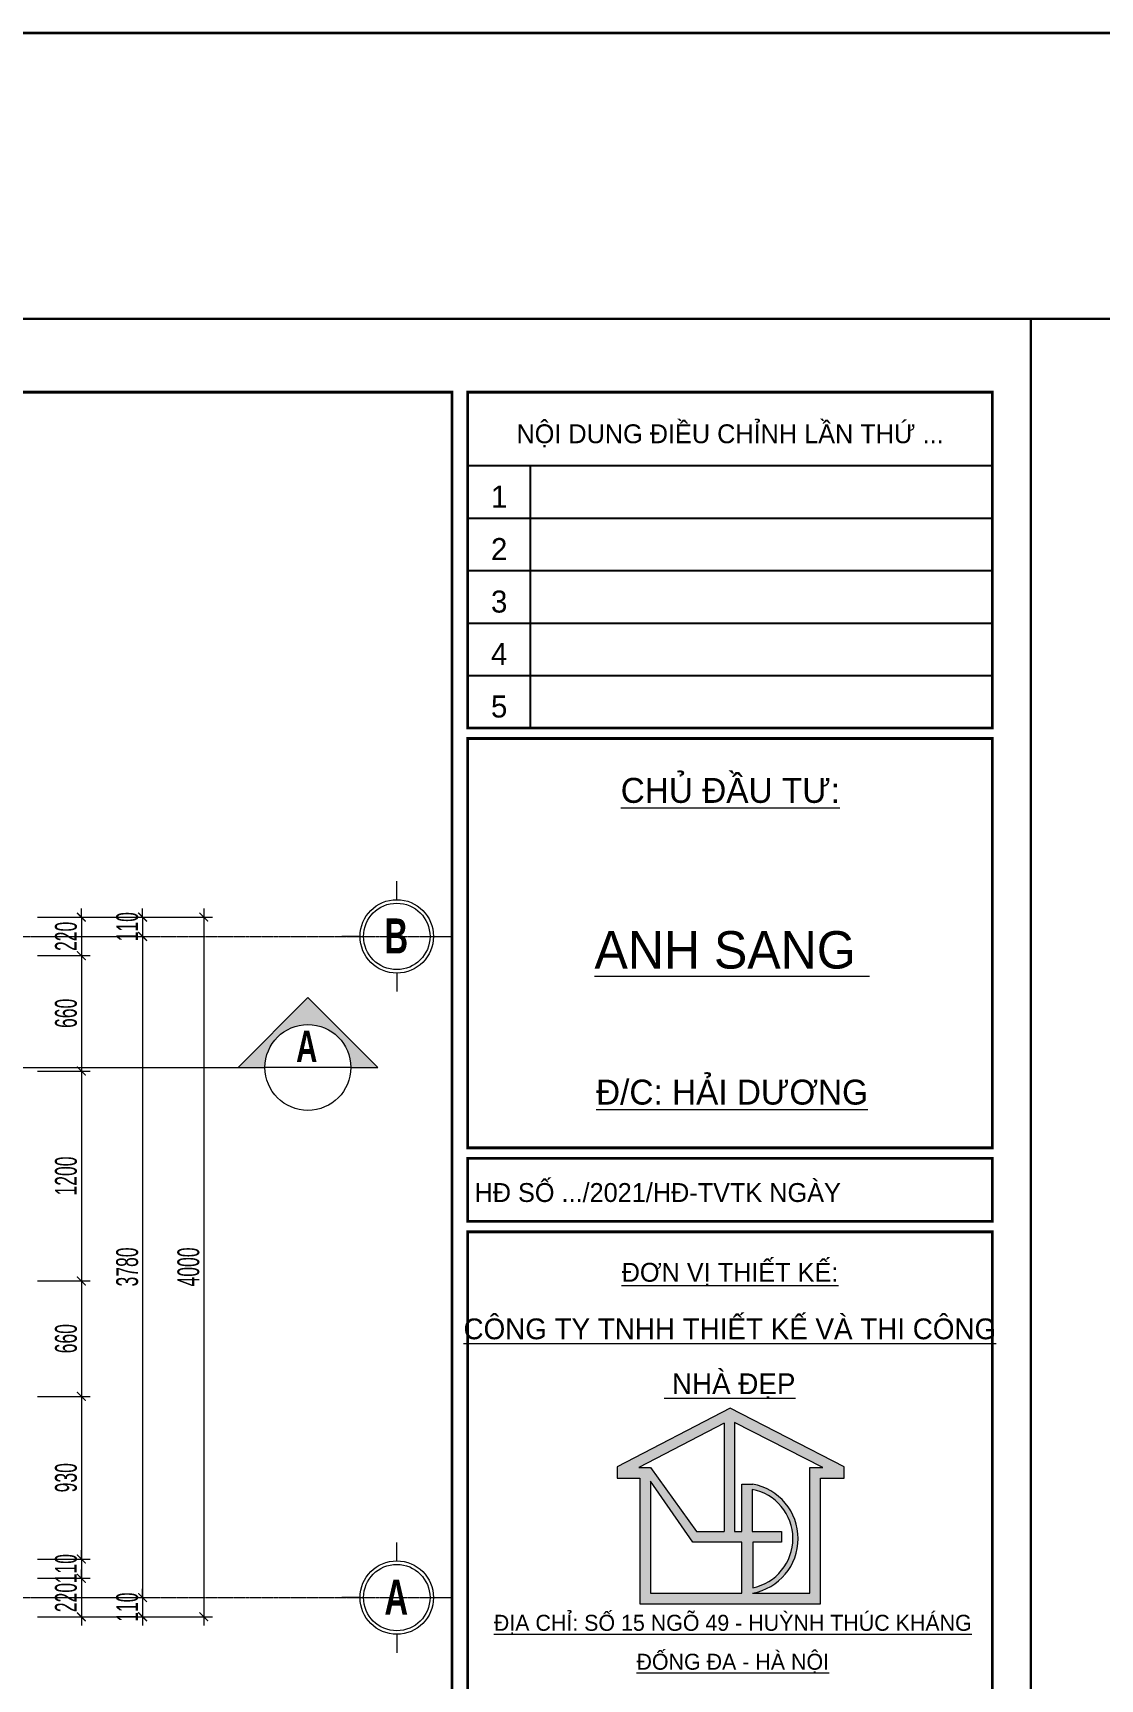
# Model space of a CAD drawing. Header units: millimetres. Extents: x 1336014 to 2939047, y -333549 to -60566.
# Drawn here: x 1382312 to 1388413, y -99677 to -90266 of the extents above; entities that cross this region are included whole.
import ezdxf
from ezdxf.enums import TextEntityAlignment as Align

# ---------------------------------------------------------------- set-up
doc = ezdxf.new("R2010")
doc.units = ezdxf.units.MM
doc.header["$MEASUREMENT"] = 0
doc.linetypes.add('CENTER2', pattern=[1.125, 0.75, -0.125, 0.125, -0.125])
for name, color, linetype, lineweight in [('01.Cut', 255, 'Continuous', 35), ('02.Thay', 145, 'Continuous', 15), ('05.Text', 253, 'Continuous', 18), ('08.Dim', 156, 'Continuous', 15), ('09.Hatch', 250, 'Continuous', 5), ('10.truc', 250, 'CENTER2', 20), ('11.Khung bo', 32, 'Continuous', 50), ('12.Khung', 36, 'Continuous', 25), ('NN_KI HIEU', 22, 'Continuous', 18)]:
    doc.layers.add(name, color=color, linetype=linetype, lineweight=lineweight)
doc.layers.add('Tpl_Bound', color=1, linetype='Continuous', plot=False)
doc.styles.add('AVANT', font='')
doc.styles.add('AVANTHB', font='')
doc.styles.add('TT5_Text Dim', font='hoatbif.shx', dxfattribs={"width": 0.6})
doc.styles.add('VnAvantH', font='')
doc.styles.get('AVANT').set_extended_font_data('.VnAvant')
doc.styles.get('AVANTHB').set_extended_font_data('.VnAvantH', bold=True)
doc.styles.get('VnAvantH').set_extended_font_data('.VnAvantH')
doc.dimstyles.new('TT5_Dim 1-50', dxfattribs={"dimscale": 50, "dimtxt": 2.5, "dimasz": 1, "dimexe": 1, "dimexo": 0.5, "dimgap": 0.5, "dimtad": 1, "dimdec": 0, "dimzin": 0, "dimdsep": 46, "dimtxsty": 'TT5_Text Dim', "dimblk": 'ARCHTICK', "dimcen": 0, "dimdle": 1, "dimclrd": 256, "dimclre": 256, "dimclrt": 1, "dimadec": 0, "dimazin": 0, "dimtfac": 0.015, "dimtdec": 0, "dimtix": 1, "dimtmove": 2, "dimatfit": 3, "dimldrblk": 'DOT', "dimfxl": 1, "dimtolj": 1, "dimtzin": 0, "dimlwd": -1, "dimlwe": -1, "dimarcsym": 1})

# ---------------------------------------------------------------- blocks, each defined once
blk = doc.blocks.new('100')
at = {"layer": '09.Hatch'}
h = blk.add_hatch(color=3, dxfattribs=at)
h.paths.add_polyline_path([(1897639, -927180), (1897639, -927287), (1897855, -927287), (1897855, -928484), (1898824, -928484), (1899574, -928484), (1899574, -927287), (1899801, -927287), (1899801, -927179), (1898713, -926620)])
h.paths.add_polyline_path([(1898756, -926756), (1899596, -927187), (1899473, -927187), (1899473, -928384), (1898929, -928384, 0.834181), (1898929, -927344), (1898824, -927344), (1898824, -927797), (1898756, -927797)], flags=16)
h.paths.add_polyline_path([(1898656, -927796), (1898393, -927796), (1897956, -927186), (1897843, -927186), (1898656, -926763)], flags=16)
h.paths.add_polyline_path([(1898929, -928333), (1898929, -927898), (1899202, -927898), (1899202, -927797), (1898924, -927797), (1898924, -927395, -0.822042)], flags=16)
h.paths.add_polyline_path([(1898357, -927898), (1898824, -927898), (1898824, -928384), (1897956, -928384), (1897956, -927316)], flags=16)
at = {"layer": '05.Text'}
for p, q in [((1898713, -926620), (1897639, -927180)), ((1899801, -927179), (1898713, -926620)), ((1899801, -927179), (1898713, -926620)), ((1899801, -927179), (1898713, -926620)), ((1898656, -926763), (1897843, -927186)), ((1898656, -926763), (1897843, -927186)), ((1898656, -926763), (1897843, -927186)), ((1898656, -926763), (1898656, -927796)), ((1898656, -926763), (1898656, -927796)), ((1898656, -926763), (1898656, -927796)), ((1899596, -927187), (1898756, -926756)), ((1898756, -926756), (1898756, -927797)), ((1899596, -927187), (1898756, -926756)), ((1898756, -926756), (1898756, -927797)), ((1899596, -927187), (1898756, -926756)), ((1898756, -926756), (1898756, -927797)), ((1897639, -927180), (1897639, -927287)), ((1897639, -927287), (1897855, -927287)), ((1897843, -927186), (1897956, -927186)), ((1897855, -927287), (1897855, -928484)), ((1897956, -927186), (1897956, -927186)), ((1897956, -927186), (1898393, -927796)), ((1899473, -928384), (1899473, -927187)), ((1899473, -927187), (1899596, -927187)), ((1899473, -928384), (1899473, -927187)), ((1899473, -927187), (1899596, -927187)), ((1899473, -928384), (1899473, -927187)), ((1899473, -927187), (1899596, -927187)), ((1899574, -928484), (1899574, -927287)), ((1899574, -927287), (1899801, -927287)), ((1899801, -927287), (1899801, -927179)), ((1899801, -927287), (1899801, -927179)), ((1899801, -927287), (1899801, -927179)), ((1897956, -927316), (1897956, -928384)), ((1898357, -927898), (1897956, -927316)), ((1898824, -927797), (1898824, -927344)), ((1898824, -927797), (1898824, -927344)), ((1898824, -927344), (1898929, -927344)), ((1898924, -927395), (1898924, -927797)), ((1898824, -927898), (1898357, -927898)), ((1898393, -927796), (1898656, -927796)), ((1898756, -927797), (1898824, -927797)), ((1898824, -928384), (1898824, -927898)), ((1898924, -927797), (1899202, -927797)), ((1899202, -927898), (1898929, -927898)), ((1898929, -927898), (1898929, -928333)), ((1899202, -927797), (1899202, -927898)), ((1897956, -928384), (1898824, -928384)), ((1898929, -928384), (1899473, -928384)), ((1897855, -928484), (1898824, -928484)), ((1898824, -928484), (1899574, -928484))]:
    blk.add_line(p, q, dxfattribs=at)
for radius, start, end in [(478, 281.4298, 79.1164), (478, 281.4298, 79.1164), (478, 281.4298, 79.1164), (528, 280.3316, 79.6684)]:
    blk.add_arc((1898834, -927864), radius, start, end, dxfattribs=at)
at = {"layer": '11.Khung bo', "const_width": 26.7}
for points in [[(1860913, -945240), (1860913, -916940), (1896063, -916940), (1896063, -945240)], [(1860913, -945240), (1860913, -916940), (1896063, -916940), (1896063, -945240)], [(1860913, -945240), (1860913, -916940), (1896063, -916940), (1896063, -945240)], [(1896213, -920140), (1896213, -916940), (1901213, -916940), (1901213, -920140)], [(1896213, -920140), (1896213, -916940), (1901213, -916940), (1901213, -920140)], [(1896213, -920140), (1896213, -916940), (1901213, -916940), (1901213, -920140)], [(1896213, -924140), (1901213, -924140), (1901213, -920240), (1896213, -920240)], [(1896213, -924140), (1901213, -924140), (1901213, -920240), (1896213, -920240)], [(1896213, -924140), (1901213, -924140), (1901213, -920240), (1896213, -920240)], [(1896213, -924840), (1901213, -924840), (1901213, -924240), (1896213, -924240)], [(1896213, -924840), (1901213, -924840), (1901213, -924240), (1896213, -924240)], [(1896213, -924840), (1901213, -924840), (1901213, -924240), (1896213, -924240)], [(1896213, -929740), (1901213, -929740), (1901213, -924940), (1896213, -924940)], [(1896213, -929740), (1901213, -929740), (1901213, -924940), (1896213, -924940)], [(1896213, -929740), (1901213, -929740), (1901213, -924940), (1896213, -924940)]]:
    blk.add_lwpolyline(points, close=True, dxfattribs=at)
at = {"layer": '12.Khung'}
for p, q in [((1896213, -917640), (1901213, -917640)), ((1896213, -917640), (1901213, -917640)), ((1896213, -917640), (1901213, -917640)), ((1896813, -920140), (1896813, -917640)), ((1896813, -920140), (1896813, -917640)), ((1896813, -920140), (1896813, -917640)), ((1896213, -918140), (1901213, -918140)), ((1896213, -918140), (1901213, -918140)), ((1896213, -918140), (1901213, -918140)), ((1896213, -918640), (1901213, -918640)), ((1896213, -918640), (1901213, -918640)), ((1896213, -918640), (1901213, -918640)), ((1896213, -919140), (1901213, -919140)), ((1896213, -919140), (1901213, -919140)), ((1896213, -919140), (1901213, -919140)), ((1896213, -919640), (1901213, -919640)), ((1896213, -919640), (1901213, -919640)), ((1896213, -919640), (1901213, -919640))]:
    blk.add_line(p, q, dxfattribs=at)
blk.add_lwpolyline([(1901579, -945940), (1901579, -916240), (1859580, -916240), (1859580, -945940)], close=True, dxfattribs=at)
blk.add_lwpolyline([(1901579, -945940), (1901579, -916240), (1859580, -916240), (1859580, -945940)], close=True, dxfattribs=at)
blk.add_lwpolyline([(1901579, -945940), (1901579, -916240), (1859580, -916240), (1859580, -945940)], close=True, dxfattribs=at)
at = {"layer": '05.Text', "style": 'VnAvantH'}
for s, p in [('Néi dung ®iÒu chØnh lÇn thø ...', (1898713, -917329)), ('H§ sè .../2021/H§-TVTK ngµy ', (1898057, -924540))]:
    blk.add_text(s, height=180, dxfattribs=at).set_placement(p, align=Align.MIDDLE)
at = {"layer": '05.Text'}
for s, height, style, p in [('1', 210, 'AVANT', (1896513, -918040)), ('2', 210, 'AVANT', (1896513, -918540)), ('3', 210, 'AVANT', (1896513, -919040)), ('4', 210, 'AVANT', (1896513, -919540)), ('5', 210, 'AVANT', (1896513, -920040)), ('%%uChñ ®Çu t\xad:', 237.6, 'VnAvantH', (1898716, -920853)), ('%%Uanh sang ', 356.4, 'VnAvantH', (1898732, -922432)), ('%%U®/c: h¶i d\xad¬ng', 237.6, 'VnAvantH', (1898732, -923728)), ('%%U®¬n vÞ thiÕt kÕ:', 180, 'VnAvantH', (1898713, -925416)), ('%%Uc«ng ty tnhh thiÕt kÕ vµ thi c«ng', 198, 'VnAvantH', (1898711, -925964)), ('%%U nhµ ®Ñp', 198, 'VnAvantH', (1898711, -926487)), ('%%U®Þa chØ: sè 15 ngâ 49 - huúnh thóc kh¸ng', 152.46, 'VnAvantH', (1898739, -928742)), ('%%U®èng ®a - hµ néi', 152.46, 'VnAvantH', (1898739, -929113))]:
    blk.add_text(s, height=height, dxfattribs=dict(at, style=style)).set_placement(p, align=Align.CENTER)
blk = doc.blocks.new('_ARCHTICK')
at = {"const_width": 0.15}
blk.add_lwpolyline([(-0.5, -0.5), (0.5, 0.5)], dxfattribs=at)
blk = doc.blocks.new('*D210')
at = {"layer": '08.Dim', "transparency": 16777216}
for p, q in [((1382338, -95321), (1382988.6, -95321)), ((1382938.6, -95321), (1382938.6, -95271)), ((1382938.6, -95321), (1382938.6, -95431)), ((1382338, -95431), (1382988.6, -95431)), ((1382938.6, -95431), (1382938.6, -95481))]:
    blk.add_line(p, q, dxfattribs=at)
at = {"layer": 'Defpoints', "color": 0, "transparency": 16777216}
for p in [(1382313, -95321), (1382313, -95431), (1382938.6, -95431)]:
    blk.add_point(p, dxfattribs=at)
at = {"layer": '08.Dim', "transparency": 16777216, "xscale": 50, "yscale": 50, "zscale": 50}
for p, rotation in [((1382938.6, -95321), 270), ((1382938.6, -95431), 90)]:
    blk.add_blockref('_ARCHTICK', p, dxfattribs=dict(at, rotation=rotation))
at = {"layer": '08.Dim', "color": 1, "transparency": 16777216, "insert": (1382851.1, -95376), "char_height": 125, "attachment_point": 5, "rotation": 90, "style": 'TT5_Text Dim'}
blk.add_mtext('\\A1;110', dxfattribs=at)
blk = doc.blocks.new('_DOT')
blk.add_line((-0.5, 0), (-1, 0))
at = {"const_width": 0.5}
blk.add_lwpolyline([(-0.25, 0, 1), (0.25, 0, 1)], format="xyb", close=True, dxfattribs=at)
blk = doc.blocks.new('*D211')
at = {"layer": '08.Dim', "transparency": 16777216}
for p, q in [((1382938.6, -95381), (1382938.6, -99261)), ((1382338, -95431), (1382988.6, -95431)), ((1382338, -99211), (1382988.6, -99211))]:
    blk.add_line(p, q, dxfattribs=at)
at = {"layer": 'Defpoints', "color": 0, "transparency": 16777216}
for p in [(1382313, -95431), (1382313, -99211), (1382938.6, -99211)]:
    blk.add_point(p, dxfattribs=at)
at = {"layer": '08.Dim', "transparency": 16777216, "xscale": 50, "yscale": 50, "zscale": 50}
for p, rotation in [((1382938.6, -95431), 90), ((1382938.6, -99211), 270)]:
    blk.add_blockref('_ARCHTICK', p, dxfattribs=dict(at, rotation=rotation))
at = {"layer": '08.Dim', "color": 1, "transparency": 16777216, "insert": (1382851.1, -97321), "char_height": 125, "attachment_point": 5, "rotation": 90, "style": 'TT5_Text Dim'}
blk.add_mtext('\\A1;3780', dxfattribs=at)
blk = doc.blocks.new('*D212')
at = {"layer": '08.Dim', "transparency": 16777216}
for p, q in [((1382938.6, -99211), (1382938.6, -99161)), ((1382338, -99211), (1382988.6, -99211)), ((1382938.6, -99211), (1382938.6, -99321)), ((1382338, -99321), (1382988.6, -99321)), ((1382938.6, -99321), (1382938.6, -99371))]:
    blk.add_line(p, q, dxfattribs=at)
at = {"layer": 'Defpoints', "color": 0, "transparency": 16777216}
for p in [(1382313, -99211), (1382313, -99321), (1382938.6, -99321)]:
    blk.add_point(p, dxfattribs=at)
at = {"layer": '08.Dim', "transparency": 16777216, "xscale": 50, "yscale": 50, "zscale": 50}
for p, rotation in [((1382938.6, -99211), 270), ((1382938.6, -99321), 90)]:
    blk.add_blockref('_ARCHTICK', p, dxfattribs=dict(at, rotation=rotation))
at = {"layer": '08.Dim', "color": 1, "transparency": 16777216, "insert": (1382851.1, -99266), "char_height": 125, "attachment_point": 5, "rotation": 90, "style": 'TT5_Text Dim'}
blk.add_mtext('\\A1;110', dxfattribs=at)
blk = doc.blocks.new('*D213')
at = {"layer": '08.Dim', "transparency": 16777216}
for p, q in [((1382338, -95321), (1383338.6, -95321)), ((1383288.6, -95271), (1383288.6, -99371)), ((1382338, -99321), (1383338.6, -99321))]:
    blk.add_line(p, q, dxfattribs=at)
at = {"layer": 'Defpoints', "color": 0, "transparency": 16777216}
for p in [(1382313, -95321), (1382313, -99321), (1383288.6, -99321)]:
    blk.add_point(p, dxfattribs=at)
at = {"layer": '08.Dim', "transparency": 16777216, "xscale": 50, "yscale": 50, "zscale": 50}
for p, rotation in [((1383288.6, -95321), 90), ((1383288.6, -99321), 270)]:
    blk.add_blockref('_ARCHTICK', p, dxfattribs=dict(at, rotation=rotation))
at = {"layer": '08.Dim', "color": 1, "transparency": 16777216, "insert": (1383201.1, -97321), "char_height": 125, "attachment_point": 5, "rotation": 90, "style": 'TT5_Text Dim'}
blk.add_mtext('\\A1;4000', dxfattribs=at)
blk = doc.blocks.new('DANHTRUC')
for p, q in [((980383, -947347), (980383, -947137)), ((979963, -947767), (979753, -947767)), ((980803, -947767), (981013, -947767)), ((980383, -948187), (980383, -948397))]:
    blk.add_line(p, q)
for radius in [420, 380]:
    blk.add_circle((980383, -947767), radius)
blk = doc.blocks.new('*D305')
at = {"layer": '08.Dim', "transparency": 16777216}
for p, q in [((1382338, -95321), (1382638.6, -95321)), ((1382588.6, -95321), (1382588.6, -95271)), ((1382588.6, -95321), (1382588.6, -95541)), ((1382338, -95541), (1382638.6, -95541)), ((1382588.6, -95541), (1382588.6, -95591))]:
    blk.add_line(p, q, dxfattribs=at)
at = {"layer": 'Defpoints', "color": 0, "transparency": 16777216}
for p in [(1382313, -95321), (1382313, -95541), (1382588.6, -95541)]:
    blk.add_point(p, dxfattribs=at)
at = {"layer": '08.Dim', "transparency": 16777216, "xscale": 50, "yscale": 50, "zscale": 50}
for p, rotation in [((1382588.6, -95321), 270), ((1382588.6, -95541), 90)]:
    blk.add_blockref('_ARCHTICK', p, dxfattribs=dict(at, rotation=rotation))
at = {"layer": '08.Dim', "color": 1, "transparency": 16777216, "insert": (1382501.1, -95431), "char_height": 125, "attachment_point": 5, "rotation": 90, "style": 'TT5_Text Dim'}
blk.add_mtext('\\A1;220', dxfattribs=at)
blk = doc.blocks.new('*D306')
at = {"layer": '08.Dim', "transparency": 16777216}
for p, q in [((1382588.6, -95491), (1382588.6, -96251)), ((1382338, -95541), (1382638.6, -95541)), ((1382338, -96201), (1382638.6, -96201))]:
    blk.add_line(p, q, dxfattribs=at)
at = {"layer": 'Defpoints', "color": 0, "transparency": 16777216}
for p in [(1382313, -95541), (1382313, -96201), (1382588.6, -96201)]:
    blk.add_point(p, dxfattribs=at)
at = {"layer": '08.Dim', "transparency": 16777216, "xscale": 50, "yscale": 50, "zscale": 50}
for p, rotation in [((1382588.6, -95541), 90), ((1382588.6, -96201), 270)]:
    blk.add_blockref('_ARCHTICK', p, dxfattribs=dict(at, rotation=rotation))
at = {"layer": '08.Dim', "color": 1, "transparency": 16777216, "insert": (1382501.1, -95871), "char_height": 125, "attachment_point": 5, "rotation": 90, "style": 'TT5_Text Dim'}
blk.add_mtext('\\A1;660', dxfattribs=at)
blk = doc.blocks.new('*D307')
at = {"layer": '08.Dim', "transparency": 16777216}
for p, q in [((1382588.6, -96151), (1382588.6, -97451)), ((1382338, -96201), (1382638.6, -96201)), ((1382338, -97401), (1382638.6, -97401))]:
    blk.add_line(p, q, dxfattribs=at)
at = {"layer": 'Defpoints', "color": 0, "transparency": 16777216}
for p in [(1382313, -96201), (1382313, -97401), (1382588.6, -97401)]:
    blk.add_point(p, dxfattribs=at)
at = {"layer": '08.Dim', "transparency": 16777216, "xscale": 50, "yscale": 50, "zscale": 50}
for p, rotation in [((1382588.6, -96201), 90), ((1382588.6, -97401), 270)]:
    blk.add_blockref('_ARCHTICK', p, dxfattribs=dict(at, rotation=rotation))
at = {"layer": '08.Dim', "color": 1, "transparency": 16777216, "insert": (1382501.1, -96801), "char_height": 125, "attachment_point": 5, "rotation": 90, "style": 'TT5_Text Dim'}
blk.add_mtext('\\A1;1200', dxfattribs=at)
blk = doc.blocks.new('*D308')
at = {"layer": '08.Dim', "transparency": 16777216}
for p, q in [((1382338, -97401), (1382638.6, -97401)), ((1382588.6, -97351), (1382588.6, -98111)), ((1382338, -98061), (1382638.6, -98061))]:
    blk.add_line(p, q, dxfattribs=at)
at = {"layer": 'Defpoints', "color": 0, "transparency": 16777216}
for p in [(1382313, -97401), (1382313, -98061), (1382588.6, -98061)]:
    blk.add_point(p, dxfattribs=at)
at = {"layer": '08.Dim', "transparency": 16777216, "xscale": 50, "yscale": 50, "zscale": 50}
for p, rotation in [((1382588.6, -97401), 90), ((1382588.6, -98061), 270)]:
    blk.add_blockref('_ARCHTICK', p, dxfattribs=dict(at, rotation=rotation))
at = {"layer": '08.Dim', "color": 1, "transparency": 16777216, "insert": (1382501.1, -97731), "char_height": 125, "attachment_point": 5, "rotation": 90, "style": 'TT5_Text Dim'}
blk.add_mtext('\\A1;660', dxfattribs=at)
blk = doc.blocks.new('*D309')
at = {"layer": '08.Dim', "transparency": 16777216}
for p, q in [((1382338, -98061), (1382638.6, -98061)), ((1382588.6, -98011), (1382588.6, -99041)), ((1382338, -98991), (1382638.6, -98991))]:
    blk.add_line(p, q, dxfattribs=at)
at = {"layer": 'Defpoints', "color": 0, "transparency": 16777216}
for p in [(1382313, -98061), (1382313, -98991), (1382588.6, -98991)]:
    blk.add_point(p, dxfattribs=at)
at = {"layer": '08.Dim', "transparency": 16777216, "xscale": 50, "yscale": 50, "zscale": 50}
for p, rotation in [((1382588.6, -98061), 90), ((1382588.6, -98991), 270)]:
    blk.add_blockref('_ARCHTICK', p, dxfattribs=dict(at, rotation=rotation))
at = {"layer": '08.Dim', "color": 1, "transparency": 16777216, "insert": (1382501.1, -98526), "char_height": 125, "attachment_point": 5, "rotation": 90, "style": 'TT5_Text Dim'}
blk.add_mtext('\\A1;930', dxfattribs=at)
blk = doc.blocks.new('*D310')
at = {"layer": '08.Dim', "transparency": 16777216}
for p, q in [((1382338, -98991), (1382638.6, -98991)), ((1382588.6, -98991), (1382588.6, -98941)), ((1382588.6, -98991), (1382588.6, -99101)), ((1382338, -99101), (1382638.6, -99101)), ((1382588.6, -99101), (1382588.6, -99151))]:
    blk.add_line(p, q, dxfattribs=at)
at = {"layer": 'Defpoints', "color": 0, "transparency": 16777216}
for p in [(1382313, -98991), (1382313, -99101), (1382588.6, -99101)]:
    blk.add_point(p, dxfattribs=at)
at = {"layer": '08.Dim', "transparency": 16777216, "xscale": 50, "yscale": 50, "zscale": 50}
for p, rotation in [((1382588.6, -98991), 270), ((1382588.6, -99101), 90)]:
    blk.add_blockref('_ARCHTICK', p, dxfattribs=dict(at, rotation=rotation))
at = {"layer": '08.Dim', "color": 1, "transparency": 16777216, "insert": (1382501.1, -99046), "char_height": 125, "attachment_point": 5, "rotation": 90, "style": 'TT5_Text Dim'}
blk.add_mtext('\\A1;110', dxfattribs=at)
blk = doc.blocks.new('*D311')
at = {"layer": '08.Dim', "transparency": 16777216}
for p, q in [((1382588.6, -99101), (1382588.6, -99051)), ((1382338, -99101), (1382638.6, -99101)), ((1382588.6, -99101), (1382588.6, -99321)), ((1382338, -99321), (1382638.6, -99321)), ((1382588.6, -99321), (1382588.6, -99371))]:
    blk.add_line(p, q, dxfattribs=at)
at = {"layer": 'Defpoints', "color": 0, "transparency": 16777216}
for p in [(1382313, -99101), (1382313, -99321), (1382588.6, -99321)]:
    blk.add_point(p, dxfattribs=at)
at = {"layer": '08.Dim', "transparency": 16777216, "xscale": 50, "yscale": 50, "zscale": 50}
for p, rotation in [((1382588.6, -99101), 270), ((1382588.6, -99321), 90)]:
    blk.add_blockref('_ARCHTICK', p, dxfattribs=dict(at, rotation=rotation))
at = {"layer": '08.Dim', "color": 1, "transparency": 16777216, "insert": (1382501.1, -99211), "char_height": 125, "attachment_point": 5, "rotation": 90, "style": 'TT5_Text Dim'}
blk.add_mtext('\\A1;220', dxfattribs=at)

msp = doc.modelspace()

# ---------------------------------------------------------------- hatches: boundary and pattern name
at = {"layer": '09.Hatch'}
msp.add_hatch(color=256, dxfattribs=at).paths.add_polyline_path([(1384129.5, -96180.3), (1384283.2, -96180.3), (1383884, -95781.1), (1383484.8, -96180.3), (1383638.5, -96180.3, -0.414214), (1383884, -95934.8, -0.414214)])

# ---------------------------------------------------------------- linework, layer by layer
at = {"layer": '01.Cut'}
msp.add_lwpolyline([(1336014.5, -90266), (1557555.5, -90266), (1557555.5, -333549), (1336014.5, -333549)], close=True, dxfattribs=at)
at = {"layer": '02.Thay'}
for p, q in [((1383884, -95781.1), (1383484.8, -96180.3)), ((1383884, -95781.1), (1384283.2, -96180.3)), ((1383484.8, -96180.3), (1383638.5, -96180.3)), ((1384129.5, -96180.3), (1383638.5, -96180.3)), ((1384129.5, -96180.3), (1384283.2, -96180.3))]:
    msp.add_line(p, q, dxfattribs=at)
msp.add_circle((1383884, -96180.3), 245.5, dxfattribs=at)
at = {"layer": '10.truc'}
for p, q in [((1363917.5, -95431), (1384707.3, -95431)), ((1363917.5, -99211), (1384707.3, -99211))]:
    msp.add_line(p, q, dxfattribs=at)
at = {"layer": 'NN_KI HIEU', "ltscale": 2}
msp.add_line((1364678.1, -96180.3), (1383484.8, -96180.3), dxfattribs=at)
at = {"layer": 'Tpl_Bound', "color": 1}
for points in [[(1362817.5, -109719.8), (1362817.5, -91900), (1388017.3, -91900), (1388017.3, -109719.8)], [(1388017.3, -109719.8), (1388017.3, -91900), (1413217, -91900), (1413217, -109719.8)]]:
    msp.add_lwpolyline(points, close=True, dxfattribs=at)

# ---------------------------------------------------------------- block references
at = {"layer": '05.Text'}
for name, p, xscale, yscale, zscale in [('100', (247069.7, 457844.1), 0.6, 0.6, 0.6), ('100', (272269.5, 457844.1), 0.6, 0.6, 0.6), ('DANHTRUC', (894200.6, 378452.3), 0.5, 0.5, 0.5), ('DANHTRUC', (894200.6, 374672.3), 0.5, 0.5, 0.5)]:
    msp.add_blockref(name, p, dxfattribs=dict(at, xscale=xscale, yscale=yscale, zscale=zscale))

# ---------------------------------------------------------------- texts
at = {"layer": '05.Text', "style": 'AVANTHB', "width": 0.7}
for s, p in [('B', (1384321.5, -95528.7)), ('A', (1384321.5, -99308.7))]:
    msp.add_text(s, height=200, dxfattribs=at).set_placement(p)
msp.add_text('a', height=180, dxfattribs=at).set_placement((1383877.2, -96059.9), align=Align.MIDDLE_CENTER)

# ---------------------------------------------------------------- dimensions: what is measured, and where the dimension line sits
at = {"layer": '08.Dim'}
for base, p1, p2, picture, middle in [((1382938.6, -95431), (1382313, -95321), (1382313, -95431), '*D210', (1382851.1, -95376)), ((1383288.6, -99321), (1382313, -95321), (1382313, -99321), '*D213', (1383201.1, -97321)), ((1382588.6, -95541), (1382313, -95321), (1382313, -95541), '*D305', (1382501.1, -95431)), ((1382938.6, -99211), (1382313, -95431), (1382313, -99211), '*D211', (1382851.1, -97321)), ((1382588.6, -96201), (1382313, -95541), (1382313, -96201), '*D306', (1382501.1, -95871)), ((1382588.6, -97401), (1382313, -96201), (1382313, -97401), '*D307', (1382501.1, -96801)), ((1382588.6, -98061), (1382313, -97401), (1382313, -98061), '*D308', (1382501.1, -97731)), ((1382588.6, -98991), (1382313, -98061), (1382313, -98991), '*D309', (1382501.1, -98526)), ((1382588.6, -99101), (1382313, -98991), (1382313, -99101), '*D310', (1382501.1, -99046)), ((1382588.6, -99321), (1382313, -99101), (1382313, -99321), '*D311', (1382501.1, -99211)), ((1382938.6, -99321), (1382313, -99211), (1382313, -99321), '*D212', (1382851.1, -99266))]:
    dim = msp.add_linear_dim(base=base, p1=p1, p2=p2, angle=90, dimstyle='TT5_Dim 1-50', dxfattribs=at)
    dim.commit()
    dim.dimension.update_dxf_attribs({"geometry": picture, "text_midpoint": middle})

doc.saveas('drawing.dxf')
